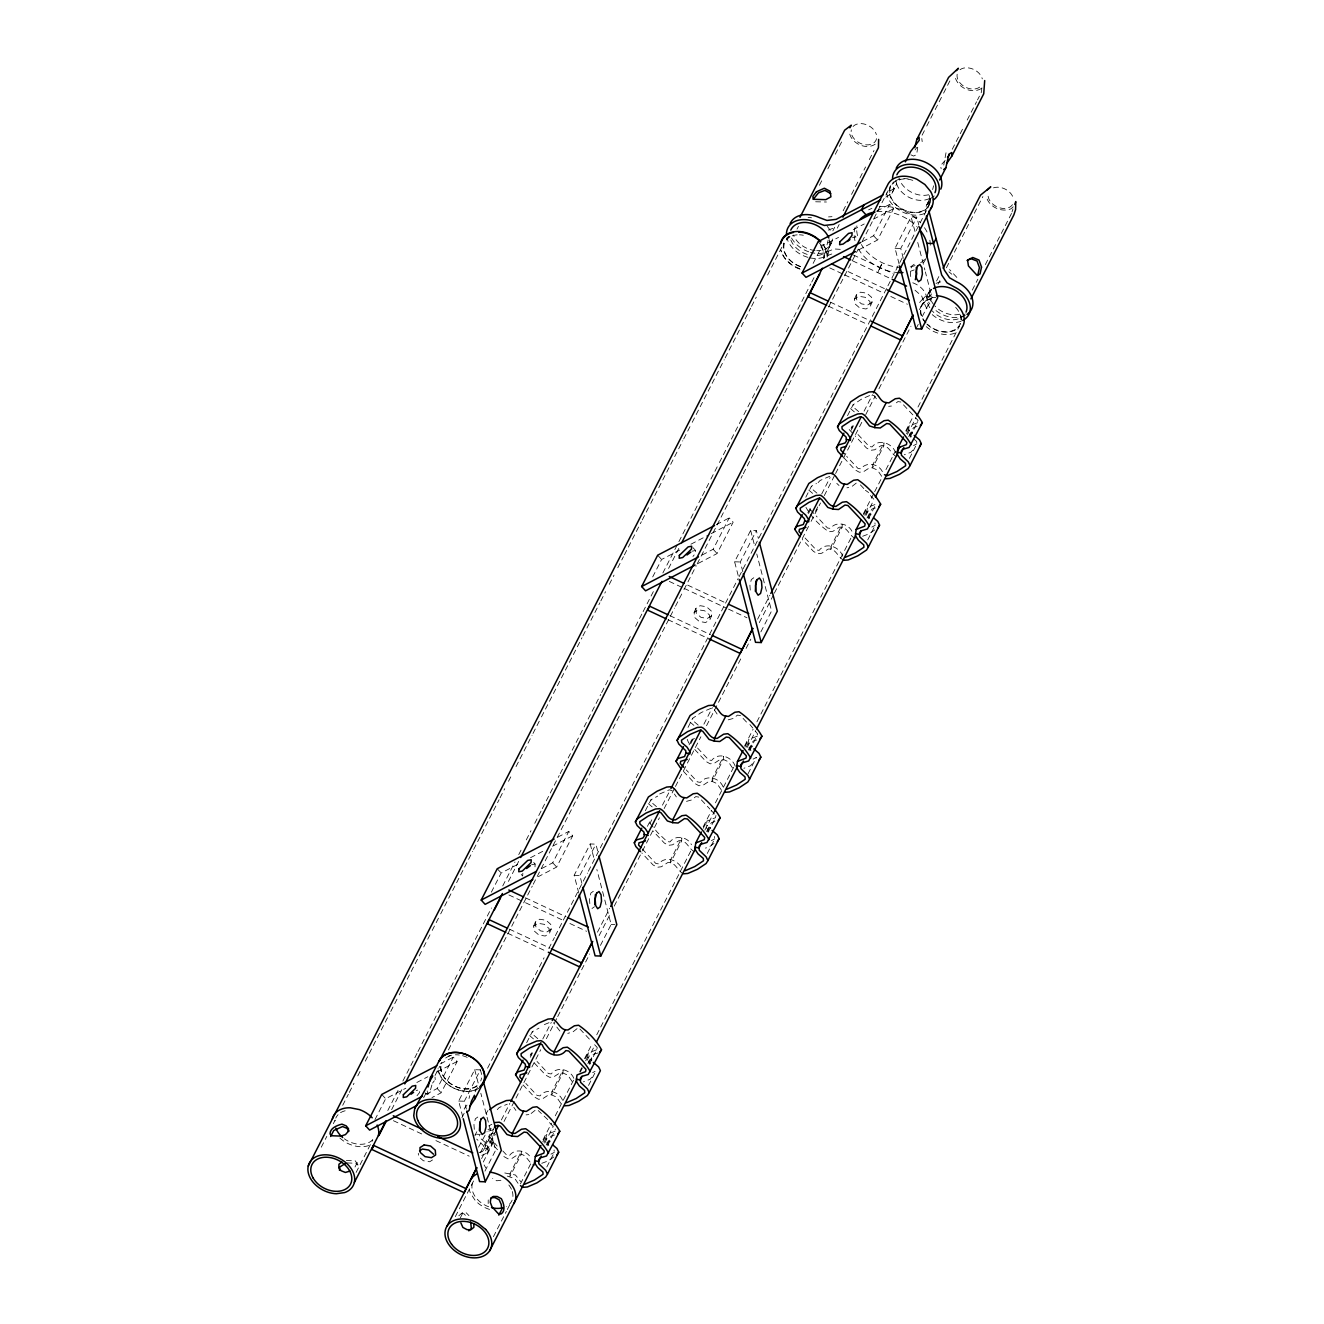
<?xml version="1.0" encoding="UTF-8"?>
<svg xmlns="http://www.w3.org/2000/svg" width="1324" height="1324" viewBox="0 0 1324 1324"><rect width="100%" height="100%" fill="white"/><g stroke="black" fill="none" stroke-linecap="round" stroke-linejoin="round"><path stroke-width="0.75" stroke-dasharray="5 3.75" d="M488.225 1199.941L488.192 1203.549M427.156 1090.91L427.834 1094.22L429.754 1092.499L432.303 1083.495M522.831 873.211L522.682 876.041L520.067 873.195M534.995 866.872L535.144 864.026L532.529 861.163M692.965 547.656L695.58 550.503L695.431 553.349L692.965 556.477M715.936 815.468L715.523 817.702L706.966 821.012L706.139 827.186L709.234 831.935M479.139 1152.542L482.399 1151.582L483.74 1149.762L483.574 1145.707L476.706 1139.103M554.508 1135.016L551.231 1135.975L549.89 1137.796L550.056 1141.851M597.852 1053.01L592.937 1054.467L591.613 1056.287L591.778 1060.342M714.943 821.492L711.667 822.469L710.326 824.273L710.491 828.344M756.649 739.984L753.373 740.943L752.049 742.764L752.214 746.819M875.379 507.969L872.102 508.946L870.762 510.766L870.927 514.821M917.085 426.46L913.808 427.437L912.484 429.241L912.65 433.312M346.358 1160.519L355.279 1160.834L357.927 1164.988L357.182 1168.215M981.911 87.847L981.233 92.63L977.493 99.945M435.215 1079.656L435.017 1077.074M496.318 1132.45L489.781 1134.403L489.367 1136.621L497.112 1146.038M531.089 1055.112L531.487 1052.878L528.673 1058.372M547.606 1145.839L555.501 1128.991M589.312 1064.331L596.81 1049.7L597.207 1047.466L593.615 1043.643M691.525 741.589L691.922 739.355L696.838 737.915M749.748 750.807L757.642 733.959L749.897 724.542M851.961 428.066L852.358 425.848L849.545 431.326M946.015 152.773L943.731 165.07M910.184 437.301L918.078 420.436L900.833 402.033L897.937 401.586L893.733 404.929M827.765 255.846L830.76 240.935M357.281 1162.538L354.269 1168.447M828.179 240.025L823.743 258.428A21.167 15.325 27.1 0 0 820.301 245.652M928.985 204.641L929.895 200.867M932.642 189.564L933.569 185.807M469.01 1098.49L469.739 1095.709M481.82 1155.372L487.1 1153.022L487.927 1146.849L484.832 1142.099L479.553 1137.597L479.321 1135.214M555.087 1131.209L546.531 1134.536L545.703 1140.709L548.798 1145.442M596.81 1049.7L588.237 1053.027L587.426 1059.2L590.521 1063.933M757.245 736.177L748.672 739.504L747.861 745.677L750.956 750.41M868.478 518.809L875.958 504.179L867.402 507.489L866.575 513.679L869.669 518.412M917.681 422.67L909.108 425.98L908.297 432.154L911.392 436.903M458.816 1215.763L463.268 1212.122L466.114 1212.701L468.944 1215.614M460.239 1218.03L463.268 1212.122M1011.999 211.939L1012.976 208.944M934.281 195.952L929.233 199.494L925.046 208.844L925.36 212.154M929.233 199.494L927.611 203.83L927.925 207.14M533.688 925.989L535.442 921.901L539.679 919.22L546.034 920.246L550.784 924.417L551.165 929.266L549.41 933.337L545.19 936.035L538.818 934.992L534.068 930.838L533.688 925.989L537.925 923.291L544.28 924.334L549.046 928.488L549.41 933.337M694.124 612.466L695.878 608.378L700.115 605.697L706.47 606.74L711.22 610.894L711.6 615.743L709.846 619.814L705.626 622.512L699.254 621.469L694.504 617.315L694.124 612.466L698.36 609.785L704.716 610.811L709.482 614.981L709.846 619.814M854.559 298.943L856.314 294.871L860.55 292.174L866.906 293.216L871.655 297.37L872.036 302.22L870.282 306.307L866.045 308.988L859.69 307.962L854.94 303.792L854.559 298.943L858.796 296.262L865.151 297.304L869.918 301.458L870.282 306.307M885.855 197.111L891.913 193.337L893.932 189.2L893.104 182.911M891.913 193.337L896.497 184.185L896.083 181.04M321.285 1147.196L326.829 1136.34M333.317 1123.679L335.171 1120.054A21.598 15.64 27.1 0 0 334.856 1123.215M342.701 1105.325L348.361 1094.286M349.304 1092.449L354.005 1083.231M357.778 1075.882L361.551 1068.518M365.308 1061.153L389.802 1013.29M390.745 1011.437L398.292 996.707M399.219 994.87L422.786 948.845M423.713 947.008L431.26 932.278M432.203 930.441L439.733 915.711M440.677 913.874L472.701 851.282M473.644 849.445L499.082 799.729M500.025 797.892L504.742 788.69M508.499 781.326L512.272 773.961M516.046 766.596L532.049 735.3M532.993 733.463L540.54 718.733M541.483 716.896L581.981 637.738M582.924 635.884L599.888 602.751M600.831 600.914L605.531 591.712M609.305 584.347L614.022 575.146M617.778 567.781L623.438 556.725M624.382 554.888L641.329 521.755M642.272 519.918L649.819 505.189M650.763 503.352L682.787 440.76M683.73 438.906L691.26 424.177M692.204 422.339L724.228 359.747M725.171 357.91L750.609 308.211M751.552 306.357L756.269 297.155M760.026 289.791L763.799 282.426M767.572 275.061L783.593 243.782M819.424 185.277L823.164 177.979M827.848 168.843L831.588 161.528M835.328 154.229L841.865 141.436M374.973 1119.641L385.665 1098.738L405.839 1088.229M491.369 892.161L501.167 873.013L517.684 864.406M652.699 576.916L661.603 559.489L681.777 548.98M813.135 263.393L822.038 245.966L838.555 237.36M832.846 230.889L834.716 227.232M843.14 210.797L847.807 201.662M851.547 194.363L859.028 179.75M859.955 177.912L865.565 166.956M869.305 159.641L873.989 150.522M837.298 228.142L839.168 224.484M828.923 247.969L831.489 242.954M356.123 1172.419L372.789 1139.865M387.8 1110.505L399.103 1088.411M402.877 1081.063L417.01 1053.441M417.954 1051.604L449.978 989.011M450.921 987.174L458.452 972.445M459.395 970.591L491.436 907.999M502.739 885.921L514.986 861.99M518.743 854.625L522.517 847.261M526.29 839.896L530.99 830.694M534.764 823.329L541.367 810.437M542.294 808.6L559.258 775.467M560.201 773.613L600.715 694.455M601.642 692.618L609.189 677.888M610.132 676.051L624.266 648.429M628.023 641.064L631.796 633.716M635.57 626.351L642.157 613.459M643.1 611.622L653.46 591.365M662.877 572.961L677.954 543.502M678.898 541.665L701.505 497.476M702.448 495.639L709.978 480.91M710.922 479.073L718.469 464.343M719.412 462.506L742.963 416.481M743.906 414.644L751.436 399.914M752.38 398.061L769.343 364.928M770.27 363.09L777.817 348.361M778.76 346.524L782.517 339.159M786.291 331.794L792.894 318.902M793.837 317.065L810.784 283.932M811.728 282.095L814.558 276.567M391.606 1109.694L402.91 1087.6M508.433 881.42L518.793 861.163M668.57 568.459L678.931 548.202M423.647 1097.761L426.278 1092.614M435.05 1075.452L439.7 1066.366M448.439 1049.932L490.84 967.083M491.783 965.246L532.281 886.087M533.224 884.25L641.561 672.542M642.504 670.689L674.528 608.097M675.472 606.26L683.019 591.53M683.962 589.693L696.209 565.762M697.152 563.925L742.367 475.548M743.31 473.711L783.808 394.552M784.751 392.715L858.233 249.127M862.007 241.762L890.258 186.535M922.1 135.18L925.84 127.865M926.767 126.045L934.248 111.415M935.191 109.594L942.671 94.98M943.598 93.143L951.079 78.53M426.212 1094.253L437.218 1088.51L453.271 1057.164L457.194 1061.451L441.14 1092.796L431.972 1097.579M541.731 868.511L552.737 862.785L568.774 831.422L572.713 835.709L556.659 867.071L538.322 876.637M702.167 555.004L713.173 549.261L729.21 517.899L733.148 522.202L717.095 553.548L696.921 564.074M862.603 241.481L873.608 235.738L889.645 204.393L893.584 208.679L877.531 240.025L857.356 250.55M462.738 1116.744L458.667 1101.038L474.704 1069.676L480.38 1069.891L464.343 1101.237L466.379 1109.098M578.77 892.988L574.169 875.296L590.223 843.951L595.899 844.149L597.935 852.011M738.18 575.526L734.605 561.773L750.658 530.428L756.335 530.643L758.371 538.487M899.128 263.973L895.041 248.267L911.094 216.904L916.771 217.119L918.806 224.981M581.898 883.356L579.862 875.512L595.899 844.149M742.847 571.803L740.298 561.988L756.335 530.643M903.282 258.296L900.734 248.465L916.771 217.119M952.254 149.281L963.475 127.352M967.215 120.037L976.566 101.766M461.911 1117.688L465.419 1110.819M475.134 1091.837L477.931 1086.392M487.546 1068.22L544.081 957.765M548.781 948.563L554.442 937.524M555.385 935.671L587.409 873.079M588.352 871.242L655.248 740.53M656.174 738.693L663.721 723.963M664.665 722.126L696.689 659.534M697.632 657.697L738.147 578.538M739.09 576.701L797.495 462.556M798.438 460.719L805.968 445.989M806.912 444.152L847.426 364.994M848.353 363.14L886.981 287.672M887.924 285.835L906.774 249.011M907.718 247.174L915.248 232.445L911.094 216.904M916.191 230.608L929.382 204.823M476.806 1131.739L474.935 1135.396L476.739 1132.45M526.654 1042.733L532.265 1031.76L538.984 1028.119M645.367 810.718L650.994 799.746L657.697 796.121M688.017 727.389L692.7 718.237L701.372 712.461L711.021 708.307L713.901 709.25L718.055 715.407M805.803 497.212L811.43 486.239L816.461 483.508M847.526 415.686L853.136 404.714L861.808 398.954L871.457 394.784L874.336 395.727L878.491 401.884M478.527 1147.18L487.083 1131.573M480.413 1152.691L489.781 1134.403M647.403 826.358L650.216 820.88L649.803 823.098L657.548 832.515L667.048 841.518L669.944 841.948C675.455 834.468 687.719 836.867 691.459 844.729M689.109 744.849L691.922 739.355M807.839 512.851L810.652 507.357L810.238 509.591L813.83 513.414M495.126 1125.979L483.889 1147.925L487.811 1148.918L495.292 1134.287M530.279 1057.264L534.019 1049.949M649.935 823.429L651.805 819.771M690.714 743.74L694.455 736.425M808.501 513.563L811.314 508.085M851.15 430.234L853.963 424.739M483.74 1149.762L493.091 1131.474M481.572 1158.632L494.762 1132.848M501.366 1119.972L509.839 1103.389M542.807 1038.959L551.297 1022.393M597.455 932.195L609.702 908.264M662.447 805.158L669.994 790.445M703.905 724.162L712.378 707.595M757.593 619.235L769.84 595.303M821.658 494.051L830.131 477.484M864.059 411.201L872.533 394.635M487.1 1153.022L494.597 1138.392M815.468 511.362L818.265 505.867M455.34 1216.607L473.843 1180.429A21.598 15.64 27.1 0 0 489.946 1207.207M483.277 1162.025L494.58 1139.931M503.997 1121.511L540.738 1049.717M546.382 1038.678L556.759 1018.421M557.702 1016.584L589.726 953.992M599.143 935.588L610.447 913.494M614.22 906.129L641.544 852.739M642.471 850.902L659.435 817.769M664.152 808.567L674.512 788.31M675.455 786.473L700.893 736.756M706.536 725.717L742.334 655.761M746.107 648.396L750.807 639.194M759.297 622.628L773.431 595.006M774.358 593.169L810.172 523.212M811.099 521.375L820.532 502.971M824.289 495.606L834.65 475.349M835.593 473.512L861.974 421.959M865.747 414.594L875.164 396.19M878.937 388.826L910.962 326.234M919.435 309.667L922.265 304.139M927.892 294.276L930.458 289.261A21.068 15.259 27.1 0 0 933.47 304.338M936.564 281.019L939.361 275.541M937.988 284.246L939.858 280.589M946.412 267.796L982.871 196.564M484.948 1171.128L495.639 1150.225L480.827 1093.26M600.451 945.402L611.142 924.5L596.859 869.487M760.886 631.879L771.578 610.976L756.782 554.011M915.976 328.815L918.657 323.586M922.216 316.618L932.013 297.47L925.377 271.917M972.246 290.155L977.857 279.198M985.337 264.585L1011.519 213.445M493.422 1236.699L506.38 1211.377M507.307 1209.557L511.014 1202.324M520.431 1183.921L530.792 1163.664M543.039 1139.732L551.529 1123.166M555.286 1115.801L574.136 1078.977M584.496 1058.737L592.027 1044.007M596.743 1034.805L691.889 848.866M703.193 826.772L711.667 810.205M715.44 802.841L735.217 764.18M744.651 745.776L753.124 729.21M756.898 721.845L852.044 535.906M863.347 513.811L873.708 493.571M874.651 491.734L882.181 477.004M885.955 469.639L895.372 451.219M905.732 430.979L913.279 416.249M917.979 407.047L959.437 326.035A21.598 15.64 27.1 0 1 926.833 324.132M542.79 1141.851L546.531 1134.536M585.44 1058.505L588.237 1053.027M703.226 828.327L706.966 821.012M744.932 746.819L748.672 739.504M863.662 514.804L867.402 507.489M906.311 431.475L909.108 425.98M543.949 1142.298L545.819 1138.64L549.741 1139.633L546.928 1145.128M585.671 1060.789L587.542 1057.131L591.464 1058.124L588.65 1063.602M746.107 747.266L747.977 743.608L751.9 744.601L749.086 750.096M864.82 515.268L866.69 511.61L870.613 512.603L867.799 518.081M906.543 433.742L908.413 430.085L912.335 431.078L909.522 436.572M544.743 1143.125L553.217 1126.559M587.128 1060.292L594.675 1045.563M704.881 830.165L714.315 811.761M747.282 747.332L755.756 730.765M865.979 515.367L873.509 500.637M907.436 434.371L915.91 417.805M546.15 1145.111L549.89 1137.796M587.856 1063.602L591.613 1056.287M706.586 831.588L710.326 824.273M748.292 750.079L752.049 742.764M867.021 518.081L870.762 510.766M908.727 436.556L912.484 429.241M707.364 831.604L710.177 826.11L706.255 825.117M708.042 832.333L715.523 817.702M546.829 1166.974L554.309 1152.343L554.077 1149.96M588.535 1085.448L596.015 1070.818L592.672 1072.639M707.264 853.45L714.745 838.82L714.513 836.437M748.043 773.762L756.451 757.311L753.108 759.132M867.7 539.927L875.181 525.297L874.949 522.93M909.406 458.418L916.887 443.788L916.671 441.405L912.699 438.029M796.998 229.118L798.455 226.354M487.96 1110.505L486.173 1113.451L487.927 1117.158M915.099 149.91L917.002 147.245M432.551 1083.098L434.322 1080.798M466.958 1105.093L464.294 1108.552L464.476 1111.117M417.01 1095.726L419.493 1092.598L419.625 1089.768L416.133 1090.446M786.903 239.28L789.352 236.417M922.646 304.371L933.933 291.181M945.154 160.403L940.454 165.699L941.199 168.76M818.133 482.598L820.102 480.463L829.751 476.309M912.782 450.193L910.813 452.328L904.342 454.761M752.346 763.716L750.377 765.851L743.906 768.284M497.261 1109.628L499.231 1107.493L507.291 1104.199M591.911 1077.223L589.941 1079.358L583.47 1081.807M931.5 289.757L919.634 302.584A24.66 17.857 27.1 0 1 932.857 295.699M1013.224 206.809L1010.924 208.844C1001.209 212.949 987.77 206.395 986.231 195.72M856.231 483.111L852.011 486.438L846.946 487.844M577.065 1028.632L572.862 1031.975L567.781 1033.365M531.139 1113.484L535.359 1110.141M894.478 188.322L886.666 193.006M914.205 264.254L911.756 266.008L910.349 271.784L910.813 278.189M753.77 577.777L751.32 579.531L749.914 585.307L750.377 591.712M593.334 891.284L590.885 893.055L589.478 898.831L589.941 905.235M591.994 908.512L594.443 906.741M477.815 1117.026L475.366 1118.78L473.959 1124.556L474.422 1130.961M926.668 204.508L930.027 202.158M875.23 144.167C865.598 150.804 849.296 142.413 849.263 130.679M872.036 302.22L867.799 304.917L861.444 303.875L856.694 299.721L856.314 294.871M711.6 615.743L707.364 618.424L701.008 617.398L696.259 613.227L695.878 608.378M551.165 929.266L546.928 931.947L540.573 930.904L535.823 926.75L535.442 921.901M432.485 1159.973L429.671 1161.76L423.316 1160.734L418.55 1156.564L418.301 1153.336M913.543 445.609L916.887 443.788M871.821 527.118L875.181 525.297M862.636 536.27L869.107 533.837L876.091 528.971M711.385 840.641L714.745 838.82M713.984 843.405L708.671 847.36L705.378 848.072M548.997 1022.691L540.937 1025.984M488.705 1125.963L491.883 1124.241M550.949 1154.164L554.309 1152.343M541.764 1163.316L548.235 1160.883L555.219 1156.017M876.802 211.079L889.645 204.393M853.219 229.714L864.224 223.971M873.393 219.188L893.584 208.679M716.367 524.602L729.21 517.899M690.962 544.197L709.3 534.631M711.137 533.671L733.148 522.202M557.768 837.165L568.774 831.422M530.527 857.704L545.19 850.058M552.522 846.235L572.713 835.709M440.429 1063.851L453.271 1057.164M416.845 1082.486L427.851 1076.743M437.019 1071.96L457.194 1061.451M910.862 154.809L913.577 156.066L916.638 154.56L917.78 147.063M981.25 88.576C971.386 94.418 957.103 87.334 954.952 76.279M828.228 230.095L833.441 228.125M831.803 253.976L825.63 256.277A24.626 17.824 27.1 0 1 809.709 257.799M488.722 1131.077L493.637 1129.637M659.666 793.986L669.315 789.816L672.195 790.759L676.349 796.916M487.993 1129.438L491.287 1128.727M852.524 237.675L856.016 236.996L853.401 234.133M692.088 551.181L695.58 550.503M531.652 864.704L535.144 864.026M500.919 1180.263L496.765 1180.793L492.627 1178.476M888.652 406.336L891.449 406.038M728.217 719.842L733.297 718.452L737.501 715.109L740.397 715.539L746.719 722.292M686.511 801.368L691.575 799.961L695.795 796.618L698.691 797.065L709.945 809.08M526.075 1114.874L528.855 1114.593M504.775 1172.965L515.466 1175.017L520.845 1181.736M828.51 216.904L832.002 216.673M346.987 1162.935L355.908 1163.25L357.927 1164.988M895.041 248.267L900.734 248.465M932.013 297.47L935.803 297.602M734.605 561.773L740.298 561.988M574.169 875.296L579.862 875.512M611.142 924.5L614.932 924.632M458.667 1101.038L464.343 1101.237M476.474 1134.238L480.264 1134.387M840.31 249.342L834.368 248.962L828.195 251.262A24.626 17.824 27.1 0 1 810.487 252.338M507.291 1176.109L514.92 1178.691L518.032 1183.292M815.634 201.778L826.424 202.009M461.1 1213.247L463.979 1213.81L466.793 1216.739M425.037 1092.929L427.834 1094.22M853.301 254.953L892.955 273.505M912.766 282.773C919.369 285.239 925.311 290.138 926.717 297.354A24.626 17.824 27.1 0 0 929.829 304.073M852.54 260.811L890.373 278.52M848.154 271.619L885.144 288.93M829.767 267.911L842.709 273.969M844.563 274.846L883.389 293.001M890.787 296.46L907.436 304.255M830.264 302.104L869.107 320.276M828.51 306.192L867.352 324.363M687.719 585.142L724.708 602.437M669.332 581.435L682.274 587.492M684.127 588.352L726.661 608.262M728.498 609.123L747.001 617.778M669.828 615.627L710.508 634.659M668.074 619.715L706.917 637.87M525.446 897.788L566.126 916.82M508.896 894.958L523.692 901.876M525.529 902.736L562.518 920.048M569.916 923.507L586.565 931.285M509.392 929.15L550.072 948.183M507.638 933.221L546.481 951.393M393.377 1120.683L422.968 1134.536M435.91 1140.593L469.192 1156.166M503.848 1156.531L507.986 1158.848L512.14 1158.318L518.528 1154.164C526.654 1153.221 527.995 1162.803 534.35 1165.368M915.016 290.204L921.686 296.03L924.135 302.368A24.626 17.824 27.1 0 0 928.438 310.693M896.927 456.813C890.589 454.248 889.248 444.665 881.105 445.625L874.734 449.779L870.58 450.309L866.442 447.975L855.188 435.944M855.221 538.338C848.866 535.757 847.526 526.174 839.399 527.134L833.011 531.288L828.857 531.818C819.688 525.529 811.364 517.039 805.952 507.34M843.984 560.284C837.645 557.702 836.305 548.136 828.162 549.079L821.79 553.233L817.636 553.763L813.499 551.429L802.245 539.414M694.786 851.845C688.43 849.28 687.09 839.697 678.964 840.657L672.575 844.811L668.421 845.341L664.284 843.007L653.03 830.992M683.548 873.79C677.209 871.225 675.869 861.643 667.726 862.603L661.355 866.757L657.201 867.286L653.063 864.953L641.809 852.937M865.433 490.277L868.61 492.545M547.739 1119.574L538.256 1110.571M497.543 1149.778L486.62 1138.11M948.911 271.834L951.807 274.217M858.647 411.615L853.368 407.097L853.136 404.714M850.521 408.603L854.493 412.012M816.925 493.124L811.662 488.606L811.43 486.239M808.798 490.112L812.787 493.521M698.211 725.122L692.932 720.62L692.7 718.237M690.085 722.126L694.057 725.519M656.489 806.647L651.226 802.129L650.994 799.746M648.363 803.635L653.675 808.17M537.776 1038.645L532.496 1034.127L532.265 1031.76M529.65 1035.633L533.622 1039.042M836.785 483.392L839.035 485.494M559.887 1031.015L553.465 1022.773M849.197 429.572L852.788 433.395M860.385 484.882L864.175 488.937M870.381 495.557L875.164 500.671M711.137 810.354L714.728 814.194M642.157 848.883L655.81 863.463L658.707 863.893C665.476 855.072 679.162 860.335 682.307 869.752M579.962 1029.062L591.232 1041.078M549.51 1122.603L554.293 1127.717M502.822 1150.986L506.612 1155.024L509.508 1155.471C515.019 1147.991 527.283 1150.39 531.023 1158.252M873.608 235.738L877.531 240.025M818.116 241.68L822.038 245.966M713.173 549.261L717.095 553.548M657.68 555.203L661.603 559.489M552.737 862.785L556.659 867.071M497.245 868.726L501.167 873.013M437.218 1088.51L441.14 1092.796M381.726 1094.451L385.665 1098.738M956.838 277.411L949.556 269.566M895.686 452.775C892.541 443.358 878.855 438.095 872.086 446.916L869.189 446.486L857.935 434.454M882.38 471.642C878.639 463.781 866.376 461.381 860.865 468.862L857.969 468.431L846.698 456.399M881.668 476.276L877.498 470.136L872.566 467.885L869.885 467.571L863.496 471.725L859.342 472.254L855.205 469.921L843.951 457.889M851.895 531.222C848.154 523.361 835.891 520.961 830.38 528.425L827.483 527.995L816.213 515.979M842.743 556.245C839.598 546.812 825.911 541.549 819.142 550.37L816.246 549.94L804.992 537.925M735.25 766.298C732.122 756.865 718.419 751.602 711.65 760.439L708.754 759.993L697.5 747.977M732.453 767.854L728.299 761.697L723.351 759.446L720.67 759.132L714.298 763.286L710.144 763.816L706.006 761.499L694.752 749.467M722.987 786.704C719.611 777.966 706.536 774.242 700.429 782.385L697.533 781.938L686.262 769.923M721.232 789.799L717.062 783.643L712.13 781.392L709.449 781.077L703.061 785.231L698.907 785.761L694.769 783.444L683.515 771.412M573.788 1078.282C570.396 1069.544 557.321 1065.82 551.214 1073.946L548.318 1073.516L537.064 1061.5M572.018 1081.377L567.864 1075.22L562.915 1072.97L560.234 1072.655L553.862 1076.809L549.708 1077.339L545.571 1075.005L534.317 1062.99M562.551 1100.227C559.175 1091.489 546.1 1087.765 539.993 1095.908L537.097 1095.461L525.827 1083.446M560.797 1103.322L556.626 1097.166L551.694 1094.915L549.013 1094.6L542.625 1098.755L538.471 1099.284L534.333 1096.951L523.079 1084.935M513.828 1107.361L515.913 1110.439M484.121 1164.955L485.891 1167.983M687.222 739.355L688.761 743.078M917.731 242.458L924.88 269.964M750.658 530.428L754.73 546.15M590.223 843.951L594.294 859.657M474.704 1069.676L478.278 1083.429M921.802 138.507L922.183 141.635M476.888 1085.763A21.598 15.64 27.1 0 1 451.318 1084.207A21.598 15.64 27.1 0 1 441.571 1062.742M448.257 1056.254A21.598 15.64 27.1 0 1 451.616 1055.211M455.357 1054.798A21.598 15.64 27.1 0 1 459.296 1055.029M462.506 1055.691A21.598 15.64 27.1 0 1 467.256 1057.413M480.149 1069.709A21.598 15.64 27.1 0 1 481.572 1074.724M481.539 1077.951A21.598 15.64 27.1 0 1 480.711 1080.947M475.846 1089.635A24.66 17.857 27.1 0 1 438.128 1070.421M799.696 268.623A24.66 17.857 27.1 0 1 780.912 250.137M822.965 244.295A24.66 17.857 27.1 0 1 827.119 257.419M800.209 266.422A21.598 15.64 27.1 0 1 785.198 240.008M786.489 238.403A21.598 15.64 27.1 0 1 788.972 236.4M820.582 245.122A21.598 15.64 27.1 0 1 823.975 258.163M368.784 1145.541A24.66 17.857 27.1 0 1 339.838 1138.028M372.656 1139.815A21.598 15.64 27.1 0 1 344.339 1138.789M335.8 1118.118A21.598 15.64 27.1 0 1 338.067 1114.692M340.549 1112.673A21.598 15.64 27.1 0 1 347.12 1110.406M914.189 269.881A38.777 28.069 27.1 0 1 910.73 271.155M898.864 272.578A38.777 28.069 27.1 0 1 858.779 249.541M854.973 240.687A38.777 28.069 27.1 0 1 855.817 225.577M876.902 211.658A38.777 28.069 27.1 0 1 916.771 226.487M926.006 258.412A38.777 28.069 27.1 0 1 923.192 263.112M807.921 257.353A24.626 17.824 27.1 0 1 787.019 238.221M829.37 239.76A21.068 15.259 27.1 0 1 814.161 255.664M807.193 254.407A21.068 15.259 27.1 0 1 790.312 238.337M924.516 259.521A38.777 28.069 27.1 0 1 919.998 263.162M915.083 265.545A38.777 28.069 27.1 0 1 909.472 267.034M901.429 267.564A38.777 28.069 27.1 0 1 861.345 244.526M857.538 235.672A38.777 28.069 27.1 0 1 856.893 225.874M868.627 209.854A38.777 28.069 27.1 0 1 871.887 208.414M879.484 206.643A38.777 28.069 27.1 0 1 920.627 222.829M924.5 227.695A38.777 28.069 27.1 0 1 928.289 234.795M929.845 240.223A38.777 28.069 27.1 0 1 930.06 248.085M808.716 251.792A24.626 17.824 27.1 0 1 790.792 236.549M832.399 239.015A21.068 15.259 27.1 0 1 816.726 250.65M815.054 250.534A21.068 15.259 27.1 0 1 793.424 235.027M808.103 217.417A21.068 15.259 27.1 0 1 811.513 217.781M827.169 226.338A21.068 15.259 27.1 0 1 830.628 231.286M961.224 321.136A24.626 17.824 27.1 0 1 932.228 314.632M965.113 313.854A21.068 15.259 27.1 0 1 932.212 310.892M929.746 307.681A21.068 15.259 27.1 0 1 931.682 289.559M965.312 315.41A24.626 17.824 27.1 0 1 934.794 309.617M959.701 314.202A21.068 15.259 27.1 0 1 934.777 305.877M936.035 283.435A21.068 15.259 27.1 0 1 943.251 281.582M929.431 198.484A21.068 15.259 27.1 0 1 896.398 183.026M928.654 194.744A21.068 15.259 27.1 0 1 898.963 178.012M1012.463 204.674A13.488 9.764 27.1 0 1 997.799 207.173A13.488 9.764 27.1 0 1 988.052 194.645M993.513 187.843A13.488 9.764 27.1 0 1 1006.273 189.68A13.488 9.764 27.1 0 1 1013.605 199.676M954.902 333.151A24.66 17.857 27.1 0 1 926.254 326.68M955.68 307.367A21.167 15.325 27.1 0 1 955.117 329.51A21.167 15.325 27.1 0 1 927.412 324.231M926.022 322.824A21.167 15.325 27.1 0 1 933.983 298.446M924.466 213.495A24.66 17.857 27.1 0 1 886.799 194.198M930.259 198.617A21.598 15.64 27.1 0 1 903.647 210.069A21.598 15.64 27.1 0 1 894.114 181.719M895.471 180.842A21.598 15.64 27.1 0 1 908.049 178.889M479.338 1087.898A24.66 17.857 27.1 0 1 454.347 1088.394A24.66 17.857 27.1 0 1 438.078 1068.6M477.103 1085.928A21.598 15.64 27.1 0 1 451.534 1084.29A21.598 15.64 27.1 0 1 441.852 1062.808M445.708 1058.008A21.598 15.64 27.1 0 1 451.947 1055.311M979.628 87.136A13.488 9.764 27.1 0 1 963.657 86.126A13.488 9.764 27.1 0 1 957.616 72.704M960.016 69.709A13.488 9.764 27.1 0 1 972.875 69.08A13.488 9.764 27.1 0 1 982.325 78.877M929.117 195.29A21.167 15.325 27.1 0 1 912.203 212.221A21.167 15.325 27.1 0 1 889.745 190.656A21.167 15.325 27.1 0 1 913.99 180.776M925.724 322.973A21.598 15.64 27.1 0 1 933.85 298.099M960.711 315.244A21.598 15.64 27.1 0 1 960.396 324.248M489.582 1209.441A24.66 17.857 27.1 0 1 475.151 1200.388L470.417 1193.09A24.66 17.857 27.1 0 1 469.292 1189.283M512.305 1191.534A21.598 15.64 27.1 0 1 506.281 1206.495M508.83 1184.997A21.598 15.64 27.1 0 1 511.709 1189.879M876.554 138.672A13.488 9.764 27.1 0 1 861.792 143.935A13.488 9.764 27.1 0 1 851.299 129.835M853.07 126.459A13.488 9.764 27.1 0 1 866.061 124.555A13.488 9.764 27.1 0 1 876.405 134.618M800.027 269.219A24.66 17.857 27.1 0 1 781.094 250.832M823.015 244.692A24.66 17.857 27.1 0 1 827.334 255.962M800.573 266.703A21.167 15.325 27.1 0 1 784.569 251.742A21.167 15.325 27.1 0 1 790.742 236.5M792.282 235.854A21.167 15.325 27.1 0 1 797.544 234.828M799.431 234.811A21.167 15.325 27.1 0 1 803.337 235.242M510.17 1173.329L509.972 1176.44L521.209 1154.495L521.391 1151.384L510.17 1173.329M551.876 1091.82L551.694 1094.915L562.915 1072.97L563.114 1069.858L551.876 1091.82M670.606 859.806L670.407 862.917L681.645 840.972L681.827 837.86L670.606 859.806M712.312 778.297L712.13 781.392L723.351 759.446L723.549 756.352L712.312 778.297M831.042 546.282L830.843 549.394L842.081 527.448L842.263 524.337L831.042 546.282M872.748 464.774L872.566 467.885L883.787 445.94L883.985 442.828L872.748 464.774M879.831 267.829L877.762 272.612L882.396 262.814L879.831 267.829"/><path stroke-width="1.5" d="M984.692 80.565L983.732 93.805L951.939 155.934L947.156 162.835M878.639 139.401L878.424 147.758L842.908 217.186M469.755 1106.401L475.134 1098.589L474.472 1095.279L471.443 1101.187L469.077 1110.406L466.727 1112.309M540.904 1145.508L535.293 1156.481L534.482 1162.654L537.577 1167.404L542.857 1171.906L543.072 1174.289L534.399 1180.065L524.767 1184.219M564.818 1105.805L569.055 1105.474L578.704 1101.303L587.376 1095.544L589.18 1092.598L587.409 1088.891L580.541 1082.287L580.375 1078.233L581.716 1076.412L588.253 1074.476L601.51 1049.717C596.081 1040.019 587.773 1031.528 578.588 1025.239L574.434 1025.769L568.046 1029.923C559.92 1030.883 558.579 1021.301 552.24 1018.719L548.004 1019.066L538.355 1023.22L529.683 1028.996L527.879 1031.926L516.641 1053.871L518.412 1057.595L525.28 1064.182L525.595 1066.399L529.517 1067.392L529.633 1065.34L526.538 1060.59L521.259 1056.089L521.044 1053.705L529.716 1047.929L539.365 1043.775L542.244 1044.719C545.389 1054.136 559.076 1059.399 565.844 1050.577L568.741 1051.008L585.969 1069.411L585.572 1071.646L577.016 1074.972L576.188 1081.145L579.283 1085.879L584.563 1090.397L584.794 1092.763L576.122 1098.539L566.473 1102.71M701.339 831.985L695.729 842.958L694.918 849.131L698.013 853.881L703.292 858.382L703.507 860.766L694.835 866.541L685.187 870.696M743.062 750.476L737.451 761.449L736.624 767.622L739.719 772.355L744.998 776.874L745.23 779.257L736.558 785.016L726.909 789.187M860.848 520.299L856.165 529.451L855.354 535.624L858.449 540.357L863.728 544.876L863.943 547.242L855.271 553.018L845.622 557.172M535.293 1156.481L543.866 1153.154L544.263 1150.937L527.018 1132.516L524.122 1132.086L517.634 1136.538L512.239 1136.174L512.421 1133.063L523.659 1111.117L526.34 1111.432L532.728 1107.294L536.865 1106.765C546.051 1113.037 554.375 1121.544 559.787 1131.226L546.547 1155.984L539.993 1157.921L538.669 1159.741L538.835 1163.796L545.703 1170.399L547.474 1174.107L545.67 1177.053L536.998 1182.829L527.349 1186.983L523.112 1187.314L520.415 1185.659M553.945 1054.665L554.144 1051.554L565.365 1029.609M695.729 842.958L704.302 839.648L704.699 837.413L687.454 819.01L684.558 818.563L678.07 823.015L672.675 822.651L672.857 819.556L684.094 797.611L686.775 797.925L693.164 793.771L697.301 793.242C706.486 799.514 714.811 808.021 720.223 817.719L706.983 842.461L700.429 844.414L699.105 846.235L699.271 850.289L706.139 856.876L707.91 860.6L706.106 863.529L697.434 869.305L687.785 873.459L683.548 873.79M737.451 761.449L746.008 758.122L746.405 755.905L729.176 737.485L726.28 737.054L719.776 741.506L714.381 741.142L714.579 738.031L725.8 716.085L728.481 716.4L734.87 712.246L739.024 711.716C748.209 718.005 756.517 726.495 761.945 736.194L748.689 760.952L742.152 762.889L740.811 764.709L740.977 768.764L747.845 775.368L749.616 779.075L747.812 782.021L739.14 787.797L729.491 791.951L725.254 792.282M856.165 529.451L864.738 526.125L865.135 523.89L847.89 505.487L844.993 505.056L838.506 509.508L833.11 509.144L833.293 506.033L844.53 484.088L847.211 484.402L853.599 480.248L857.737 479.718C866.922 486.007 875.247 494.497 880.659 504.196L867.419 528.955L860.865 530.891L859.541 532.711L859.706 536.766L866.575 543.37L868.329 547.077L866.541 550.023L857.869 555.782L848.221 559.953L843.984 560.284M884.465 474.72L887.345 475.664L896.993 471.509L905.666 465.734L905.434 463.35L900.154 458.849L897.06 454.099L897.887 447.926L906.444 444.616L906.841 442.382L889.612 423.978L886.716 423.531L880.212 427.983L874.816 427.619L875.015 424.524L886.236 402.579L888.917 402.893L895.305 398.739L899.459 398.21C908.628 404.482 916.953 412.989 922.381 422.67L909.125 447.429L902.587 449.382L901.247 451.186L901.412 455.257L908.281 461.844L910.051 465.568L908.247 468.497L899.575 474.273L889.927 478.427L885.69 478.758M525.595 1066.399L524.122 1070.057L517.568 1071.993L515.549 1074.807L520.68 1082.387M684.094 797.611C677.425 797.065 676.994 788.525 670.954 786.721L666.717 787.052L657.068 791.222L648.396 796.982L635.371 821.873L637.142 825.58L644.01 832.184L644.176 836.238L642.835 838.059L636.298 839.995L634.279 842.809L635.818 846.549L640.601 851.646M725.8 716.085C719.147 715.556 718.7 706.999 712.676 705.212L708.439 705.543L698.791 709.697L690.118 715.473L677.077 740.364L678.848 744.071L685.716 750.658L686.031 752.893L684.558 756.55L678.004 758.486L675.985 761.3L681.115 768.863M844.53 484.088C837.86 483.558 837.43 475.002 831.389 473.198L827.152 473.529L817.504 477.699L808.832 483.475L795.807 508.35L797.578 512.057L804.446 518.66L804.76 520.878L803.271 524.536L796.734 526.472L794.714 529.286L799.845 536.865M886.236 402.579C879.583 402.033 879.136 393.493 873.112 391.689L868.875 392.02L859.226 396.174L850.554 401.95L837.513 426.841L839.284 430.548L846.152 437.152L846.317 441.206L844.993 443.027L838.44 444.963L836.42 447.777L837.976 451.517L842.759 456.614M339.457 1170.333L339.705 1167.056L345.481 1163.432M414.726 1108.469L413.75 1115.569A24.66 17.857 27.1 0 0 447.942 1137.862A24.66 17.857 27.1 0 0 452.08 1107.625A24.66 17.857 27.1 0 0 414.726 1108.469L432.766 1075.882L430.416 1077.802L428.049 1087.021M330.652 1136.472L333.747 1130.497L342.568 1126.559L346.822 1128.28L349.073 1131.06M956.524 70.602L958.394 68.269L948.596 77.371L916.804 139.483L914.685 147.643M939.61 180.014L945.832 167.85L948.944 154.147L951.774 152.525L951.939 155.934M977.791 275.061L979.429 267.58L977.062 261.043L970.658 258.561L967.116 260.514M479.404 1130.547L479.983 1121.908M594.906 904.822L595.386 894.561M755.342 591.298L755.822 581.054M915.314 279.712L916.721 273.936L916.258 267.531M943.698 169.588L945.832 167.85M1014.829 204.393L1015.756 201.562L1015.591 209.589L1013.886 214.836L970.889 298.86M465.998 1188.621L464.244 1192.709L371.779 1149.447L373.534 1145.359L465.998 1188.621L476.69 1167.718M505.785 932.361L487.298 923.705L489.053 919.634L507.539 928.273M826.656 305.331L808.17 296.675L809.924 292.587L828.41 301.243M592.209 941.976L579.763 966.967L548.318 952.254M752.644 628.47L740.199 653.444L708.754 638.747M913.08 314.947L900.634 339.937L871.043 326.085M308.244 1166.063A24.66 17.857 27.1 0 1 343.892 1161.115A24.66 17.857 27.1 0 1 344.72 1192.56L336.346 1193.735A24.66 17.857 27.1 0 1 308.244 1166.063L780.713 242.755A24.66 17.857 27.1 0 1 796.949 231.501A24.66 17.857 27.1 0 1 820.648 241.514M800.027 217.268L844.646 130.215L851.282 125.168L849.909 127.799M417.308 1105.226L369.611 1130.1L365.689 1125.814L381.726 1094.451L436.754 1065.77M532.811 879.5L485.13 904.358L481.208 900.072L497.245 868.726L554.111 839.068M695.083 565.017L645.566 590.835L641.644 586.549L657.68 555.203L714.546 525.562M855.519 251.51L806.002 277.328L802.079 273.042L818.116 241.68L874.982 212.039M354.352 1182.497L385.963 1120.733M404.796 1083.909L502.425 893.501M520.68 857.489L661.983 581.335M681.761 542.674L822.403 268.209M371.779 1149.447L373.567 1145.955M378.912 1135.512L386.045 1121.577M487.298 923.705L489.086 920.23M494.431 909.77L500.671 897.589M808.17 296.675L819.755 274.035M864.026 204.823L861.461 209.837L866.061 214.869M430.416 1077.802L438.79 1061.451A24.66 17.857 27.1 0 1 468.117 1055.377A24.66 17.857 27.1 0 1 483.492 1082.238L475.134 1098.589M905.368 161.842L910.697 151.399L919.237 140.261L919.104 137.249L916.804 139.483M483.74 1082.403L932.146 206.13M936.085 238.535L933.519 243.55L926.85 243.302M515.549 1074.807L523.046 1060.176M634.279 842.809L641.759 828.179M675.985 761.3L683.482 746.67M794.714 529.286L802.195 514.655M836.42 447.777L843.918 433.147M447.148 1225.908L476.872 1167.834M495.706 1131.01L498.536 1125.483M510.783 1101.551L540.92 1042.65M552.224 1020.556L592.738 941.397M610.645 906.41L659.633 810.685M670.937 788.591L701.075 729.689M713.322 705.758L752.893 628.437M770.783 593.466L819.771 497.725M832.018 473.793L861.229 416.729M873.476 392.798L913.03 315.476M943.102 268.226L980.488 195.158L990.782 186.833L987.34 189.862M463.251 1118.714L479.586 1181.587L485.279 1181.786L501.316 1150.44L483.442 1081.675M579.283 894.941L595.105 955.845L600.782 956.06L616.835 924.698L598.961 855.949M739.206 579.465L755.541 642.339L761.217 642.537L777.271 611.192L759.397 542.426M899.641 265.942L915.976 328.815L921.653 329.014L937.706 297.668L919.319 226.934M897.887 447.926L903.498 436.953M580.061 1071.761L581.931 1068.104M899.989 446.552L897.176 452.03L901.098 453.023L903.911 447.545M489.582 1250.899L535.326 1161.545M554.16 1124.721L576.768 1080.533M596.545 1041.872L695.464 848.585M714.315 811.761L736.922 767.572M756.699 728.912L855.618 535.624M875.396 496.963L898.003 452.775M916.853 415.951L962.068 327.591A24.66 17.857 27.1 0 0 959.304 307.466A24.66 17.857 27.1 0 0 936.382 295.666M541.317 1156.1L538.52 1161.578L534.598 1160.585M582.097 1076.412L580.226 1080.07L576.304 1079.077M701.753 842.577L698.956 848.055L695.034 847.079M743.476 761.068L740.662 766.546L736.74 765.553M861.262 530.891L859.392 534.548L855.469 533.555M547.474 1174.107L558.695 1152.161L556.924 1148.454L552.952 1145.061M589.18 1092.598L600.417 1070.653L598.647 1066.945L593.334 1062.411M707.91 860.6L719.131 838.655L717.36 834.931L712.064 830.396M749.616 779.075L760.853 757.129L759.082 753.422L753.77 748.888M868.329 547.077L879.566 525.132L877.795 521.424L873.823 518.015M910.051 465.568L921.289 443.623L919.518 439.899L914.205 435.364M837.513 426.841L839.317 423.895L847.989 418.136L857.638 413.965L861.874 413.634C868.213 416.199 869.554 425.782 877.696 424.839L884.068 420.684L888.222 420.155C897.407 426.427 905.732 434.934 911.144 444.616M795.807 508.35L797.611 505.42L806.283 499.644L815.932 495.49L820.168 495.143C826.507 497.725 827.848 507.307 835.974 506.347L842.362 502.193L846.516 501.664C855.685 507.953 864.009 516.443 869.438 526.141M677.077 740.364L678.881 737.418L687.553 731.642L697.202 727.488L701.439 727.157C707.777 729.723 709.118 739.305 717.26 738.345L723.632 734.208L727.786 733.678C736.971 739.951 745.296 748.441 750.708 758.139M635.371 821.873L637.175 818.927L645.847 813.168L655.496 808.997L659.733 808.666C666.071 811.231 667.412 820.814 675.538 819.87L681.926 815.716L686.08 815.187C695.249 821.459 703.574 829.966 709.002 839.664M516.641 1053.871L518.445 1050.942L527.118 1045.166L536.766 1041.012L541.003 1040.681C547.342 1043.246 548.682 1052.828 556.825 1051.868L563.197 1047.714L567.351 1047.185C576.536 1053.474 584.86 1061.964 590.272 1071.662M919.485 446.552L921.289 443.623M877.762 528.061L879.566 525.132M759.049 760.075L760.853 757.129M717.343 841.584L719.131 838.655M556.908 1155.107L558.695 1152.161M947.537 157.424L949.44 154.759M920.362 425.484L922.381 422.67M878.639 507.009L880.659 504.196M759.926 739.007L761.945 736.194M718.204 820.516L720.223 817.719M599.491 1052.53L601.51 1049.717M557.768 1134.039L559.787 1131.226M813.648 198.848L818.48 192.841L824.935 190.391L830.727 193.585M479.636 1087.103L483.492 1082.238M498.817 1215.151L501.846 1209.242L501.2 1204.344L499.198 1199.842L495.027 1197.624L491.154 1197.575M468.762 1230.824L471.327 1228.639L470.682 1222.002M847.426 241.481L849.975 239.578M686.99 554.988L690.814 552.141M526.555 868.511L530.378 865.664M411.036 1094.236L413.584 1092.35M419.592 1150.821L422.406 1149.033L428.761 1150.06L433.527 1154.23M489.648 1109.595L496.632 1104.729L506.281 1100.575L510.518 1100.244C516.559 1102.031 516.989 1110.588 523.659 1111.117M494.464 1127.005L497.642 1125.284L500.522 1126.227L506.943 1134.486L512.239 1136.174M883.191 194.827L836.139 219.354L826.954 220.446L819.457 217.632A24.626 17.824 27.1 0 0 790.13 223.607M880.626 199.841L833.574 224.368L824.389 225.461L816.891 222.647A24.626 17.824 27.1 0 0 786.473 234.232M802.079 273.042L860.766 242.441M641.644 586.549L698.493 556.908M481.208 900.072L536.22 871.391M365.689 1125.814L422.555 1096.156M846.036 446.337L841.121 447.793L840.723 450.011L844.315 453.851M805.968 527.366L799.415 529.302L799.017 531.536L801.401 534.085M687.239 759.364L680.685 761.317L680.288 763.534L683.879 767.374M645.533 840.889L638.979 842.825L638.582 845.06L640.965 847.608M526.803 1072.887L520.249 1074.823L519.852 1077.057L522.252 1079.606M350.049 1171.061L345.382 1172.452L341.129 1170.747L338.812 1167.884L338.961 1164.21L341.923 1161.976M495.06 1122.52L499.297 1122.189C505.636 1124.755 506.976 1134.337 515.102 1133.394L521.49 1129.24L525.645 1128.71C534.83 1134.982 543.138 1143.489 548.566 1153.171M846.466 439.369L850.389 440.362L850.505 438.294L847.41 433.56L842.13 429.042L841.915 426.659L850.587 420.9L860.219 416.729L863.116 417.672L869.52 425.931L874.816 427.619M804.76 520.878L808.683 521.871L808.798 519.819L805.704 515.069L800.424 510.551L800.192 508.184L808.865 502.408L818.513 498.254L821.393 499.198L827.814 507.44L833.11 509.144M686.031 752.893L689.953 753.886L690.069 751.817L686.974 747.067L681.694 742.565L681.479 740.182L690.152 734.406L699.784 730.252L702.68 731.196L709.085 739.437L714.381 741.142M644.325 834.401L648.247 835.394M672.675 822.651L667.379 820.963L660.957 812.704L658.078 811.761L648.429 815.932L639.757 821.691L639.989 824.074L645.268 828.592L648.363 833.326M843.537 256.608L850.736 259.967M892.177 279.364L906.592 286.1M831.522 263.84L844.464 269.897M886.997 289.791L909.191 300.167M870.944 321.136L902.389 335.849M669.232 576.486L684.028 583.404M728.399 604.174L748.755 613.691M667.975 614.766L649.488 606.111L647.734 610.198L666.22 618.838M712.362 635.52L741.953 649.372M508.797 890.009L523.592 896.927M567.963 917.697L588.319 927.214M551.926 949.043L581.517 962.879M393.278 1115.735L422.869 1129.587M437.665 1136.505L472.8 1152.939M473.893 1223.724L473.86 1227.331L470.93 1229.698L467.058 1229.665L462.887 1227.431L460.884 1222.929M928.951 211.062L944.244 269.93L949.589 277.808L956.573 281.78A24.626 17.824 27.1 0 1 967 314.417M926.386 216.077L941.678 274.945L947.008 282.823L954.008 286.795A24.626 17.824 27.1 0 1 962.747 320.441M903.796 260.249L921.653 329.014M743.36 573.772L761.217 642.537M582.924 887.295L600.782 956.06M466.892 1111.068L485.279 1181.786M332.307 1119.045A24.66 17.857 27.1 0 1 350.314 1107.791L359.449 1109.595A24.66 17.857 27.1 0 1 372.226 1117.804M377.158 1125.036A24.66 17.857 27.1 0 1 378.416 1135.462M342.701 1137.515A21.598 15.64 27.1 0 1 335.866 1128.18M902.902 272.529A38.777 28.069 27.1 0 1 898.864 272.578M859.888 219.453A38.777 28.069 27.1 0 1 872.979 212.337M919.419 229.383A38.777 28.069 27.1 0 1 926.651 256.74M790.776 230.128A21.068 15.259 27.1 0 1 809.709 222.945A21.068 15.259 27.1 0 1 828.841 238.055M933.47 288.45A21.068 15.259 27.1 0 1 957.732 291.959A21.068 15.259 27.1 0 1 966.04 312.116M892.541 178.922A24.626 17.824 27.1 0 1 924.135 167.916A24.626 17.824 27.1 0 1 933.387 199.974M896.861 174.818A21.068 15.259 27.1 0 1 921.951 169.704A21.068 15.259 27.1 0 1 934.992 192.659M896.199 168.297A24.626 17.824 27.1 0 1 925.542 162.322A24.626 17.824 27.1 0 1 940.785 189.15M930.342 209.126A24.66 17.857 27.1 0 0 930.606 191.45L924.88 184.499L916.87 179.253A24.66 17.857 27.1 0 0 887.494 185.228L439.072 1061.517A24.66 17.857 27.1 0 1 470.616 1056.635A24.66 17.857 27.1 0 1 481.936 1085.415M471.212 1178.873A24.66 17.857 27.1 0 1 476.623 1174.107M489.814 1172.121A24.66 17.857 27.1 0 1 511.445 1184.467A24.66 17.857 27.1 0 1 513.646 1203.88M503.07 1207.736A21.598 15.64 27.1 0 1 491.535 1207.637M780.829 243.434A24.66 17.857 27.1 0 1 793.49 232.428M798.686 232.048A24.66 17.857 27.1 0 1 820.665 241.928M490.757 1198.634L490.31 1202.358L491.949 1206.727L498.105 1213.463L500.985 1214.025C506.116 1210.699 503.633 1203.069 501.333 1198.716L497.179 1196.499L493.322 1196.449L490.757 1198.634M348.262 1131.441L345.465 1134.602L340.947 1136.091L332.043 1135.76L330.024 1134.039C329.957 1128.065 337.14 1125.35 341.94 1124.142L346.193 1125.863L348.493 1128.693L348.262 1131.441M403.39 1094.65L403.241 1097.497L406.749 1096.818L415.554 1088.311L415.703 1085.465L412.211 1086.16L403.39 1094.65M518.909 868.925L518.76 871.755L522.268 871.076L531.073 862.586L531.222 859.739L527.713 860.418L518.909 868.925M679.344 555.401L679.195 558.248L682.704 557.553L691.509 549.063L691.658 546.216L688.149 546.895L679.344 555.401M839.78 241.878L839.631 244.725L843.14 244.046L848.237 240.24L851.944 235.54L852.093 232.71L848.585 233.388L839.78 241.878M981.531 267.084L980.058 273.886L977.228 275.508L968.423 265.909L967.612 260.298L972.743 257.485L978.982 260.034L981.531 267.084M481.042 1118.995L479.636 1124.771L480.099 1131.176L482.151 1134.453L484.601 1132.682L486.024 1126.906L485.56 1120.501L483.492 1117.224L481.042 1118.995M596.561 893.253L595.155 899.029L595.618 905.434L597.67 908.711L600.12 906.957L601.526 901.181L601.063 894.776L599.011 891.499L596.561 893.253M756.997 579.747L755.59 585.506L756.054 591.911L758.106 595.204L760.555 593.433L761.962 587.657L761.499 581.253L759.446 577.976L756.997 579.747M917.433 266.223L916.026 271.999L916.489 278.404L918.542 281.681L920.991 279.91L922.398 274.134L921.934 267.746L919.882 264.452L917.433 266.223M816.478 191.765L812.953 196.283L813.085 199.279L825.779 199.659L830.926 196.813L830.098 191.235L824.356 188.223L816.478 191.765M424.16 1144.946L419.94 1147.643L420.304 1152.476L425.07 1156.646L431.425 1157.689L435.646 1154.991L435.282 1150.142L430.515 1145.988L424.16 1144.946M485.643 1229.4L478.278 1223.475A24.66 17.857 27.1 0 0 444.98 1232.561A24.66 17.857 27.1 0 0 476.359 1257.8A24.66 17.857 27.1 0 0 485.643 1229.4M417.821 1120.418A21.598 15.64 27.1 0 0 452.825 1132.798A21.598 15.64 27.1 0 0 440.578 1103.389A21.598 15.64 27.1 0 0 417.821 1120.418M313.093 1177.979A21.598 15.64 27.1 0 0 348.593 1186.834A21.598 15.64 27.1 0 0 332.208 1158.004A21.598 15.64 27.1 0 0 313.093 1177.979M451.567 1244.246A21.598 15.64 27.1 0 0 486.951 1249.36A21.598 15.64 27.1 0 0 466.594 1221.605A21.598 15.64 27.1 0 0 451.567 1244.246"/></g></svg>
